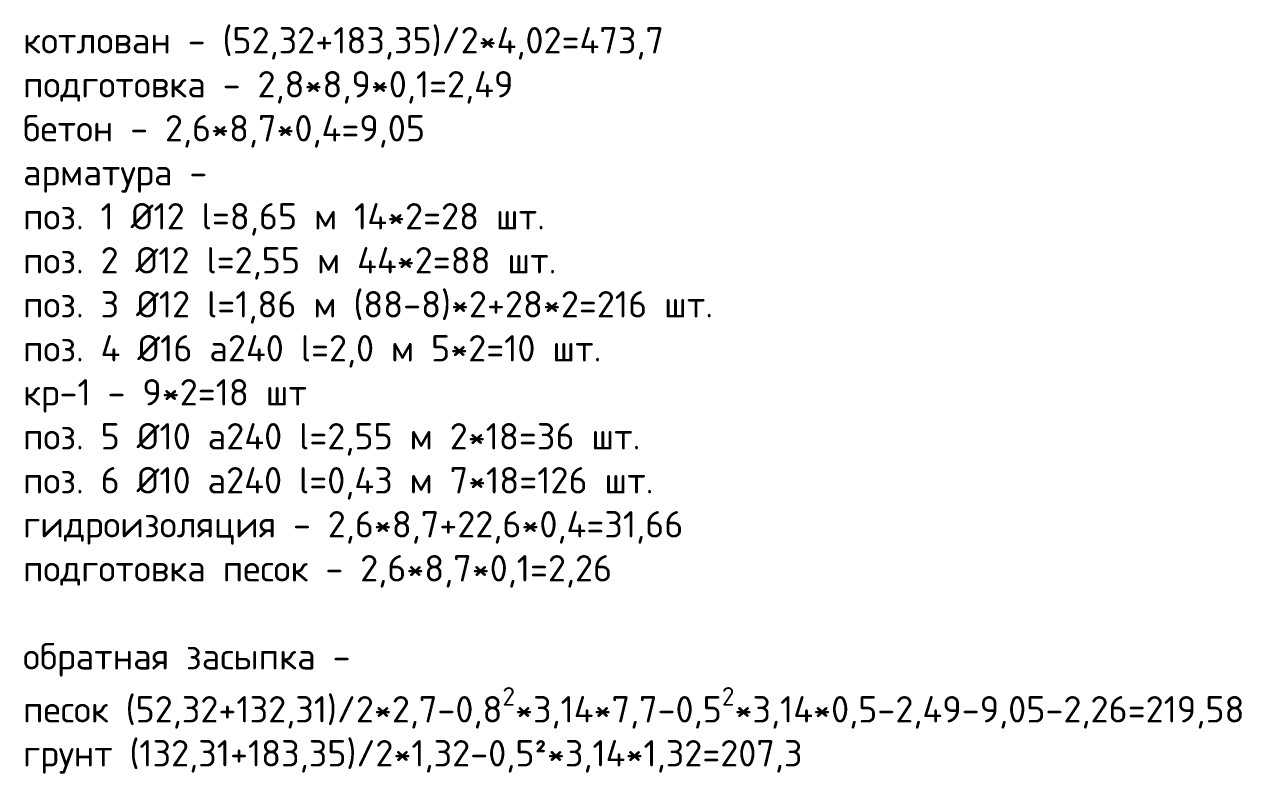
# Model space of a CAD drawing. Header units: millimetres. Extents: x 412691 to 517962, y -254736 to -160956.
# Drawn here: x 435759 to 449589, y -254736 to -246219 of the extents above; entities that cross this region are included whole.
import ezdxf

# ---------------------------------------------------------------- set-up
doc = ezdxf.new("R2010")
doc.units = ezdxf.units.MM
doc.layers.add('помощь', color=1, linetype='Continuous', lineweight=0, plot=False)
doc.styles.add('ISOCPEUR', font='isocpeur.ttf')

msp = doc.modelspace()

# ---------------------------------------------------------------- texts
at = {"layer": 'помощь', "ltscale": 10, "insert": (435743.33, -246250.75), "char_height": 300, "attachment_point": 1, "style": 'ISOCPEUR'}
msp.add_mtext_dynamic_manual_height_columns('\\A1;котлован - (52,32+183,35)/2*4,02=473,7\\Pподготовка - 2,8*8,9*0,1=2,49\\Pбетон - 2,6*8,7*0,4=9,05\\Pарматура - \\Pпоз. 1 %%C12 l=8,65 м 14*2=28 шт.\\Pпоз. 2 %%C12 l=2,55 м 44*2=88 шт.\\Pпоз. 3 %%C12 l=1,86 м (88-8)*2+28*2=216 шт.\\Pпоз. 4 %%C16 а240 l=2,0 м 5*2=10 шт.\\Pкр-1 - 9*2=18 шт\\Pпоз. 5 %%C10 а240 l=2,55 м 2*18=36 шт.\\Pпоз. 6 %%C10 а240 l=0,43 м 7*18=126 шт.\\Pгидроизоляция - 2,6*8,7+22,6*0,4=31,66\\Pподготовка песок - 2,6*8,7*0,1=2,26\\P\\Pобратная засыпка - \\Pпесок (52,32+132,31)/2*2,7-0,8{\\H0.7x;\\S2^ ;\\H1.4286x;*3,14*7,7-0,5\\H0.7x;\\S2^ ;\\H1.4286x;*3,14*0,5-\\H0.99999x;2,49-9,05-2,26=219,58\\Pгрунт (132,31+183,35)/2*1,32-0,5²*3,14*1,32}=207,3', width=15634.5413, gutter_width=2326.03, heights=[11823.17], dxfattribs=at)

doc.saveas('drawing.dxf')
